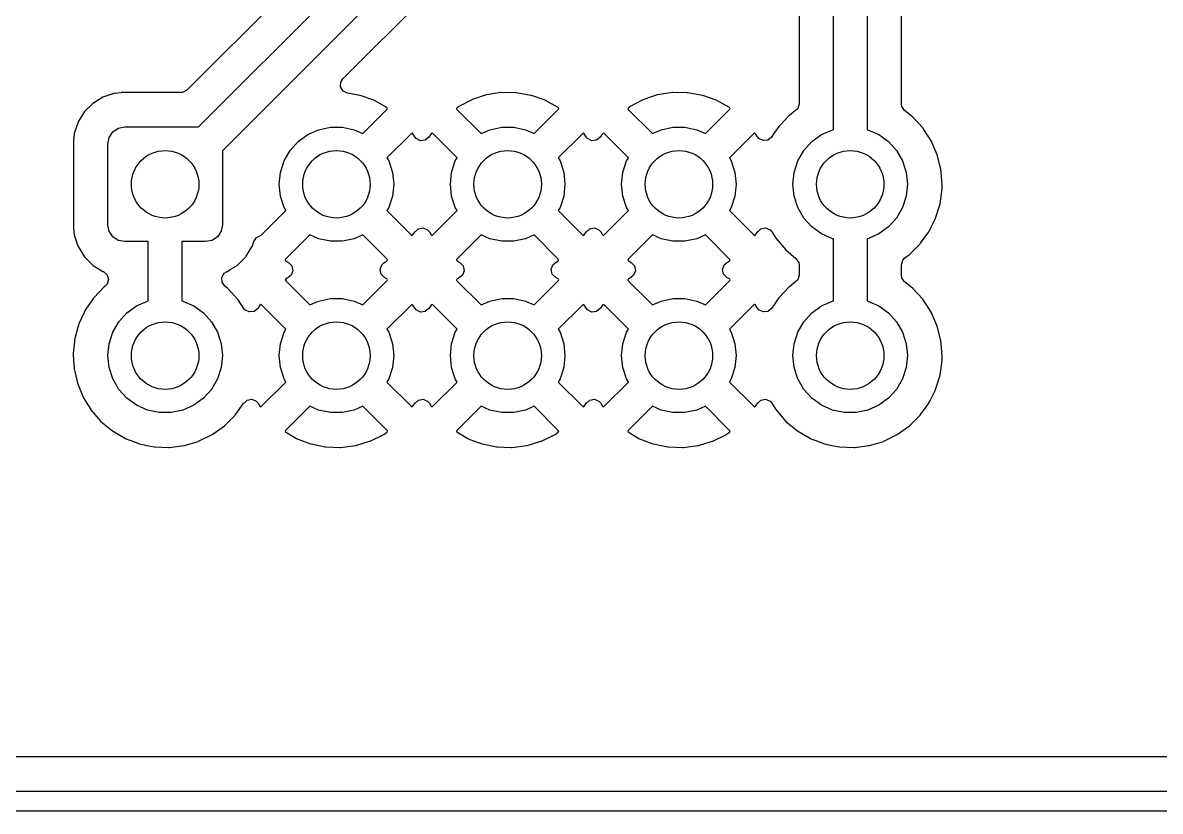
# Model space of a CAD drawing. Extents: x 51 to 243, y -135 to -54.
# Drawn here: x 189.66 to 206.53, y -135.02 to -123.34 of the extents above; entities that cross this region are included whole.
import ezdxf

# ---------------------------------------------------------------- set-up
doc = ezdxf.new("R2010")
doc.units = 0
doc.layers.add('BLACK', color=7, linetype='CONTINUOUS')

msp = doc.modelspace()

# ---------------------------------------------------------------- linework, layer by layer
at = {"layer": 'BLACK', "linetype": 'CONTINUOUS'}
for p, q in [((201.171, -118.289), (201.171, -124.538)), ((201.68, -124.919), (201.68, -118.276)), ((202.18, -118.38), (202.18, -124.919)), ((202.689, -124.537), (202.689, -118.643)), ((194.825, -121.603), (192.093, -124.335)), ((192.266, -124.88), (195.37, -121.776)), ((195.797, -122.057), (192.62, -125.234)), ((194.406, -124.166), (196.109, -122.464)), ((194.373, -124.287), (194.376, -124.216)), ((194.41, -124.348), (194.373, -124.287)), ((194.376, -124.216), (194.406, -124.166)), ((190.846, -124.438), (190.696, -124.532)), ((190.95, -124.404), (190.846, -124.438)), ((191.007, -124.385), (190.95, -124.404)), ((191.014, -124.382), (191.007, -124.385)), ((191.007, -124.385), (191.007, -124.385)), ((191.021, -124.382), (191.014, -124.382)), ((191.116, -124.372), (191.021, -124.382)), ((191.021, -124.382), (191.021, -124.382)), ((191.12, -124.371), (191.116, -124.372)), ((191.116, -124.372), (191.116, -124.372)), ((192.004, -124.371), (191.12, -124.371)), ((192.03, -124.369), (192.004, -124.371)), ((192.093, -124.335), (192.03, -124.369)), ((194.473, -124.38), (194.41, -124.348)), ((194.653, -124.412), (194.473, -124.38)), ((194.663, -124.414), (194.653, -124.412)), ((194.864, -124.485), (194.663, -124.414)), ((194.873, -124.49), (194.864, -124.485)), ((195.06, -124.593), (194.873, -124.49)), ((196.317, -124.476), (196.128, -124.575)), ((196.327, -124.472), (196.317, -124.476)), ((196.529, -124.406), (196.327, -124.472)), ((196.539, -124.404), (196.529, -124.406)), ((196.75, -124.371), (196.539, -124.404)), ((196.76, -124.371), (196.75, -124.371)), ((196.973, -124.373), (196.76, -124.371)), ((196.983, -124.374), (196.973, -124.373)), ((197.193, -124.412), (196.983, -124.374)), ((197.203, -124.414), (197.193, -124.412)), ((197.404, -124.485), (197.203, -124.414)), ((197.413, -124.49), (197.404, -124.485)), ((197.6, -124.593), (197.413, -124.49)), ((198.857, -124.476), (198.668, -124.575)), ((198.867, -124.472), (198.857, -124.476)), ((199.069, -124.406), (198.867, -124.472)), ((199.079, -124.404), (199.069, -124.406)), ((199.29, -124.371), (199.079, -124.404)), ((199.3, -124.371), (199.29, -124.371)), ((199.513, -124.373), (199.3, -124.371)), ((199.523, -124.374), (199.513, -124.373)), ((199.733, -124.412), (199.523, -124.374)), ((199.743, -124.414), (199.733, -124.412)), ((199.944, -124.485), (199.743, -124.414)), ((199.953, -124.49), (199.944, -124.485)), ((200.14, -124.593), (199.953, -124.49)), ((190.567, -124.663), (190.487, -124.793)), ((190.571, -124.657), (190.567, -124.663)), ((190.567, -124.663), (190.567, -124.663)), ((190.696, -124.532), (190.571, -124.657)), ((194.702, -124.979), (195.063, -124.617)), ((195.064, -124.595), (195.06, -124.593)), ((195.063, -124.617), (195.069, -124.606)), ((195.07, -124.605), (195.064, -124.595)), ((195.069, -124.606), (195.07, -124.605)), ((196.1, -124.595), (196.091, -124.606)), ((196.091, -124.606), (196.098, -124.619)), ((196.098, -124.619), (196.458, -124.979)), ((196.12, -124.58), (196.1, -124.595)), ((196.128, -124.575), (196.12, -124.58)), ((197.242, -124.979), (197.603, -124.617)), ((197.604, -124.595), (197.6, -124.593)), ((197.603, -124.617), (197.609, -124.606)), ((197.61, -124.605), (197.604, -124.595)), ((197.609, -124.606), (197.61, -124.605)), ((198.64, -124.595), (198.631, -124.606)), ((198.631, -124.606), (198.638, -124.619)), ((198.638, -124.619), (198.998, -124.979)), ((198.66, -124.58), (198.64, -124.595)), ((198.668, -124.575), (198.66, -124.58)), ((199.782, -124.979), (200.143, -124.617)), ((200.144, -124.595), (200.14, -124.593)), ((200.143, -124.617), (200.15, -124.605)), ((200.15, -124.605), (200.144, -124.595)), ((201.121, -124.638), (201.029, -124.708)), ((201.151, -124.606), (201.121, -124.638)), ((201.171, -124.538), (201.151, -124.606)), ((202.695, -124.578), (202.689, -124.537)), ((202.736, -124.636), (202.695, -124.578)), ((202.824, -124.705), (202.736, -124.636)), ((190.478, -124.807), (190.422, -124.975)), ((190.487, -124.793), (190.478, -124.807)), ((201.021, -124.714), (200.894, -124.847)), ((201.025, -124.711), (201.021, -124.714)), ((201.029, -124.708), (201.025, -124.711)), ((202.86, -124.733), (202.824, -124.705)), ((203.01, -124.898), (202.86, -124.733)), ((190.421, -124.989), (190.411, -125.08)), ((190.422, -124.982), (190.421, -124.989)), ((190.422, -124.975), (190.422, -124.982)), ((190.422, -124.982), (190.422, -124.982)), ((190.939, -125.034), (190.993, -124.953)), ((190.993, -124.953), (191.074, -124.899)), ((191.074, -124.899), (191.17, -124.88)), ((191.17, -124.88), (192.266, -124.88)), ((193.741, -125.098), (193.885, -124.994)), ((193.885, -124.994), (194.047, -124.922)), ((194.047, -124.922), (194.221, -124.885)), ((194.221, -124.885), (194.399, -124.885)), ((194.399, -124.885), (194.573, -124.922)), ((194.573, -124.922), (194.702, -124.979)), ((195.423, -124.976), (195.06, -125.339)), ((195.432, -124.972), (195.423, -124.976)), ((195.443, -124.981), (195.432, -124.972)), ((195.473, -125.028), (195.443, -124.981)), ((195.716, -124.982), (195.683, -125.031)), ((195.728, -124.973), (195.716, -124.982)), ((195.74, -124.979), (195.728, -124.973)), ((196.1, -125.339), (195.74, -124.979)), ((196.458, -124.979), (196.587, -124.922)), ((196.587, -124.922), (196.761, -124.885)), ((196.761, -124.885), (196.939, -124.885)), ((196.939, -124.885), (197.113, -124.922)), ((197.113, -124.922), (197.242, -124.979)), ((197.963, -124.976), (197.6, -125.339)), ((197.972, -124.972), (197.963, -124.976)), ((197.983, -124.981), (197.972, -124.972)), ((198.013, -125.028), (197.983, -124.981)), ((198.256, -124.982), (198.223, -125.031)), ((198.268, -124.973), (198.256, -124.982)), ((198.28, -124.979), (198.268, -124.973)), ((198.64, -125.339), (198.28, -124.979)), ((198.998, -124.979), (199.127, -124.922)), ((199.127, -124.922), (199.301, -124.885)), ((199.301, -124.885), (199.479, -124.885)), ((199.479, -124.885), (199.653, -124.922)), ((199.653, -124.922), (199.782, -124.979)), ((200.503, -124.976), (200.14, -125.339)), ((200.512, -124.972), (200.503, -124.976)), ((200.523, -124.981), (200.512, -124.972)), ((200.553, -125.028), (200.523, -124.981)), ((200.798, -124.979), (200.763, -125.03)), ((200.871, -124.872), (200.798, -124.979)), ((200.894, -124.847), (200.871, -124.872)), ((201.361, -125.098), (201.505, -124.994)), ((201.505, -124.994), (201.667, -124.922)), ((201.667, -124.922), (201.68, -124.919)), ((202.18, -124.919), (202.193, -124.922)), ((202.193, -124.922), (202.355, -124.994)), ((202.355, -124.994), (202.499, -125.098)), ((203.013, -124.903), (203.01, -124.898)), ((203.088, -125.018), (203.013, -124.903)), ((203.013, -124.903), (203.013, -124.903)), ((190.411, -125.08), (190.411, -126.38)), ((190.92, -125.13), (190.939, -125.034)), ((190.92, -126.33), (190.92, -125.13)), ((193.622, -125.23), (193.741, -125.098)), ((195.494, -125.052), (195.473, -125.028)), ((195.558, -125.084), (195.494, -125.052)), ((195.628, -125.076), (195.558, -125.084)), ((195.683, -125.031), (195.628, -125.076)), ((198.034, -125.052), (198.013, -125.028)), ((198.098, -125.084), (198.034, -125.052)), ((198.168, -125.076), (198.098, -125.084)), ((198.223, -125.031), (198.168, -125.076)), ((200.574, -125.052), (200.553, -125.028)), ((200.637, -125.083), (200.574, -125.052)), ((200.708, -125.075), (200.637, -125.083)), ((200.763, -125.03), (200.708, -125.075)), ((201.242, -125.23), (201.361, -125.098)), ((202.499, -125.098), (202.618, -125.23)), ((203.131, -125.086), (203.088, -125.018)), ((203.22, -125.291), (203.131, -125.086)), ((192.62, -125.234), (192.62, -126.33)), ((193.533, -125.384), (193.622, -125.23)), ((195.06, -125.339), (195.087, -125.384)), ((196.073, -125.384), (196.1, -125.339)), ((197.6, -125.339), (197.627, -125.384)), ((198.613, -125.384), (198.64, -125.339)), ((200.14, -125.339), (200.167, -125.384)), ((201.153, -125.384), (201.242, -125.23)), ((202.618, -125.23), (202.707, -125.384)), ((203.275, -125.507), (203.22, -125.291)), ((193.479, -125.553), (193.533, -125.384)), ((195.087, -125.384), (195.141, -125.553)), ((196.019, -125.553), (196.073, -125.384)), ((197.627, -125.384), (197.681, -125.553)), ((198.559, -125.553), (198.613, -125.384)), ((200.167, -125.384), (200.221, -125.553)), ((201.099, -125.553), (201.153, -125.384)), ((202.707, -125.384), (202.761, -125.553)), ((203.293, -125.73), (203.275, -125.507)), ((193.46, -125.73), (193.479, -125.553)), ((195.141, -125.553), (195.16, -125.73)), ((196, -125.73), (196.019, -125.553)), ((197.681, -125.553), (197.7, -125.73)), ((198.54, -125.73), (198.559, -125.553)), ((200.221, -125.553), (200.24, -125.73)), ((201.08, -125.73), (201.099, -125.553)), ((202.761, -125.553), (202.78, -125.73)), ((193.479, -125.907), (193.46, -125.73)), ((195.16, -125.73), (195.141, -125.907)), ((196.019, -125.907), (196, -125.73)), ((197.7, -125.73), (197.681, -125.907)), ((198.559, -125.907), (198.54, -125.73)), ((200.24, -125.73), (200.221, -125.907)), ((201.099, -125.907), (201.08, -125.73)), ((202.78, -125.73), (202.761, -125.907)), ((203.262, -126.018), (203.292, -125.797)), ((203.292, -125.797), (203.293, -125.748)), ((203.293, -125.733), (203.293, -125.73)), ((203.293, -125.748), (203.293, -125.733)), ((203.293, -125.733), (203.293, -125.733)), ((193.533, -126.076), (193.479, -125.907)), ((195.141, -125.907), (195.087, -126.076)), ((196.073, -126.076), (196.019, -125.907)), ((197.681, -125.907), (197.627, -126.076)), ((198.613, -126.076), (198.559, -125.907)), ((200.221, -125.907), (200.167, -126.076)), ((201.153, -126.076), (201.099, -125.907)), ((202.761, -125.907), (202.707, -126.076)), ((193.196, -126.485), (193.56, -126.121)), ((193.56, -126.121), (193.533, -126.076)), ((195.087, -126.076), (195.06, -126.121)), ((195.06, -126.121), (195.42, -126.481)), ((195.736, -126.485), (196.1, -126.121)), ((196.1, -126.121), (196.073, -126.076)), ((197.627, -126.076), (197.6, -126.121)), ((197.6, -126.121), (197.96, -126.481)), ((198.276, -126.485), (198.64, -126.121)), ((198.64, -126.121), (198.613, -126.076)), ((200.167, -126.076), (200.14, -126.121)), ((200.14, -126.121), (200.5, -126.481)), ((201.242, -126.23), (201.153, -126.076)), ((202.707, -126.076), (202.618, -126.23)), ((203.197, -126.232), (203.262, -126.018)), ((190.939, -126.426), (190.92, -126.33)), ((192.62, -126.33), (192.601, -126.426)), ((201.361, -126.362), (201.242, -126.23)), ((202.618, -126.23), (202.499, -126.362)), ((203.105, -126.418), (203.141, -126.347)), ((203.141, -126.347), (203.195, -126.236)), ((203.195, -126.236), (203.197, -126.232)), ((203.195, -126.236), (203.195, -126.236)), ((190.411, -126.38), (190.412, -126.384)), ((190.412, -126.384), (190.412, -126.384)), ((190.412, -126.384), (190.422, -126.477)), ((190.422, -126.477), (190.422, -126.486)), ((190.422, -126.486), (190.425, -126.493)), ((190.425, -126.493), (190.425, -126.493)), ((190.425, -126.493), (190.467, -126.618)), ((190.993, -126.507), (190.939, -126.426)), ((191.074, -126.561), (190.993, -126.507)), ((192.547, -126.507), (192.466, -126.561)), ((192.601, -126.426), (192.547, -126.507)), ((193.087, -126.578), (193.127, -126.52)), ((193.127, -126.52), (193.157, -126.502)), ((193.157, -126.502), (193.196, -126.485)), ((193.918, -126.481), (193.557, -126.842)), ((194.047, -126.538), (193.918, -126.481)), ((194.702, -126.481), (194.573, -126.538)), ((195.061, -126.84), (194.702, -126.481)), ((195.42, -126.481), (195.432, -126.488)), ((195.432, -126.488), (195.444, -126.479)), ((195.444, -126.479), (195.478, -126.432)), ((195.478, -126.432), (195.479, -126.433)), ((195.479, -126.433), (195.527, -126.389)), ((195.527, -126.389), (195.597, -126.377)), ((195.597, -126.377), (195.662, -126.404)), ((195.662, -126.404), (195.69, -126.436)), ((195.69, -126.436), (195.716, -126.479)), ((195.716, -126.479), (195.727, -126.489)), ((195.727, -126.489), (195.736, -126.485)), ((196.458, -126.481), (196.097, -126.842)), ((196.587, -126.538), (196.458, -126.481)), ((197.242, -126.481), (197.113, -126.538)), ((197.601, -126.84), (197.242, -126.481)), ((197.96, -126.481), (197.972, -126.488)), ((197.972, -126.488), (197.984, -126.479)), ((197.984, -126.479), (198.018, -126.432)), ((198.018, -126.432), (198.019, -126.433)), ((198.019, -126.433), (198.067, -126.389)), ((198.067, -126.389), (198.137, -126.377)), ((198.137, -126.377), (198.202, -126.404)), ((198.202, -126.404), (198.23, -126.436)), ((198.23, -126.436), (198.256, -126.479)), ((198.256, -126.479), (198.267, -126.489)), ((198.267, -126.489), (198.276, -126.485)), ((198.998, -126.481), (198.637, -126.842)), ((199.127, -126.538), (198.998, -126.481)), ((199.782, -126.481), (199.653, -126.538)), ((200.141, -126.84), (199.782, -126.481)), ((200.5, -126.481), (200.512, -126.488)), ((200.512, -126.488), (200.524, -126.479)), ((200.524, -126.479), (200.558, -126.432)), ((200.558, -126.432), (200.559, -126.433)), ((200.559, -126.433), (200.606, -126.389)), ((200.606, -126.389), (200.676, -126.377)), ((200.676, -126.377), (200.742, -126.405)), ((200.742, -126.405), (200.77, -126.437)), ((200.77, -126.437), (200.827, -126.531)), ((201.505, -126.466), (201.361, -126.362)), ((201.667, -126.538), (201.505, -126.466)), ((202.355, -126.466), (202.193, -126.538)), ((202.499, -126.362), (202.355, -126.466)), ((202.974, -126.605), (203.095, -126.436)), ((203.095, -126.436), (203.098, -126.432)), ((203.098, -126.432), (203.105, -126.418)), ((190.467, -126.618), (190.478, -126.654)), ((190.478, -126.654), (190.572, -126.804)), ((191.17, -126.58), (191.074, -126.561)), ((191.52, -126.58), (191.17, -126.58)), ((191.52, -127.459), (191.52, -126.58)), ((192.37, -126.58), (192.02, -126.58)), ((192.02, -126.58), (192.02, -127.459)), ((192.466, -126.561), (192.37, -126.58)), ((192.974, -126.796), (193.058, -126.659)), ((193.058, -126.659), (193.062, -126.653)), ((193.058, -126.659), (193.058, -126.659)), ((193.062, -126.653), (193.087, -126.578)), ((194.221, -126.575), (194.047, -126.538)), ((194.399, -126.575), (194.221, -126.575)), ((194.573, -126.538), (194.399, -126.575)), ((196.761, -126.575), (196.587, -126.538)), ((196.939, -126.575), (196.761, -126.575)), ((197.113, -126.538), (196.939, -126.575)), ((199.301, -126.575), (199.127, -126.538)), ((199.479, -126.575), (199.301, -126.575)), ((199.653, -126.538), (199.479, -126.575)), ((200.827, -126.531), (200.827, -126.531)), ((200.827, -126.531), (200.83, -126.535)), ((200.83, -126.535), (200.976, -126.704)), ((201.68, -126.541), (201.667, -126.538)), ((201.68, -127.459), (201.68, -126.541)), ((202.193, -126.538), (202.18, -126.541)), ((202.18, -126.541), (202.18, -127.459)), ((202.829, -126.752), (202.914, -126.668)), ((202.914, -126.668), (202.968, -126.613)), ((202.968, -126.613), (202.974, -126.605)), ((190.572, -126.804), (190.577, -126.81)), ((190.577, -126.81), (190.594, -126.826)), ((190.594, -126.826), (190.697, -126.929)), ((192.887, -126.886), (192.918, -126.855)), ((192.918, -126.855), (192.937, -126.835)), ((192.937, -126.835), (192.969, -126.803)), ((192.969, -126.803), (192.974, -126.796)), ((193.557, -126.842), (193.55, -126.855)), ((193.55, -126.855), (193.555, -126.862)), ((195.059, -126.864), (195.066, -126.855)), ((195.068, -126.853), (195.061, -126.84)), ((195.066, -126.855), (195.068, -126.853)), ((196.097, -126.842), (196.09, -126.855)), ((196.09, -126.855), (196.095, -126.862)), ((197.599, -126.864), (197.606, -126.855)), ((197.608, -126.853), (197.601, -126.84)), ((197.606, -126.855), (197.608, -126.853)), ((198.637, -126.842), (198.63, -126.855)), ((198.63, -126.855), (198.635, -126.862)), ((200.139, -126.864), (200.148, -126.853)), ((200.148, -126.853), (200.141, -126.84)), ((200.976, -126.704), (201.126, -126.828)), ((201.126, -126.828), (201.166, -126.887)), ((202.689, -126.923), (202.709, -126.855)), ((202.709, -126.855), (202.741, -126.82)), ((202.741, -126.82), (202.81, -126.771)), ((202.81, -126.771), (202.829, -126.752)), ((190.697, -126.929), (190.703, -126.933)), ((190.703, -126.933), (190.703, -126.933)), ((190.703, -126.933), (190.831, -127.012)), ((190.831, -127.012), (190.847, -127.022)), ((190.847, -127.022), (190.854, -127.024)), ((190.854, -127.024), (190.856, -127.025)), ((190.856, -127.025), (190.91, -127.072)), ((192.648, -127.049), (192.682, -127.026)), ((192.682, -127.026), (192.687, -127.024)), ((192.687, -127.024), (192.694, -127.022)), ((192.694, -127.022), (192.737, -126.995)), ((192.737, -126.995), (192.838, -126.932)), ((192.838, -126.932), (192.844, -126.928)), ((192.844, -126.928), (192.887, -126.886)), ((193.555, -126.862), (193.602, -126.89)), ((193.602, -126.89), (193.651, -126.941)), ((193.664, -127.011), (193.638, -127.077)), ((193.651, -126.941), (193.664, -127.011)), ((194.957, -126.992), (194.982, -126.926)), ((194.972, -127.061), (194.957, -126.992)), ((194.982, -126.926), (195.01, -126.899)), ((195.01, -126.899), (195.059, -126.864)), ((196.095, -126.862), (196.142, -126.89)), ((196.142, -126.89), (196.191, -126.941)), ((196.204, -127.011), (196.178, -127.077)), ((196.191, -126.941), (196.204, -127.011)), ((197.497, -126.992), (197.522, -126.926)), ((197.512, -127.061), (197.497, -126.992)), ((197.522, -126.926), (197.55, -126.899)), ((197.55, -126.899), (197.599, -126.864)), ((198.635, -126.862), (198.682, -126.89)), ((198.682, -126.89), (198.731, -126.941)), ((198.744, -127.011), (198.718, -127.077)), ((198.731, -126.941), (198.744, -127.011)), ((200.037, -126.992), (200.062, -126.926)), ((200.052, -127.061), (200.037, -126.992)), ((200.062, -126.926), (200.09, -126.899)), ((200.09, -126.899), (200.139, -126.864)), ((201.166, -126.887), (201.171, -126.925)), ((201.171, -126.925), (201.171, -127.078)), ((202.689, -127.077), (202.689, -126.923)), ((190.929, -127.141), (190.908, -127.209)), ((190.91, -127.072), (190.929, -127.141)), ((192.613, -127.111), (192.648, -127.049)), ((192.616, -127.181), (192.613, -127.111)), ((192.657, -127.239), (192.616, -127.181)), ((193.56, -127.135), (193.551, -127.146)), ((193.551, -127.146), (193.558, -127.159)), ((193.558, -127.159), (193.918, -127.519)), ((193.58, -127.12), (193.56, -127.135)), ((193.588, -127.115), (193.58, -127.12)), ((193.597, -127.11), (193.588, -127.115)), ((193.638, -127.077), (193.597, -127.11)), ((194.702, -127.519), (195.063, -127.157)), ((195.022, -127.112), (194.972, -127.061)), ((195.06, -127.133), (195.022, -127.112)), ((195.064, -127.135), (195.06, -127.133)), ((195.063, -127.157), (195.07, -127.145)), ((195.07, -127.145), (195.064, -127.135)), ((196.1, -127.135), (196.091, -127.146)), ((196.091, -127.146), (196.098, -127.159)), ((196.098, -127.159), (196.458, -127.519)), ((196.12, -127.12), (196.1, -127.135)), ((196.128, -127.115), (196.12, -127.12)), ((196.137, -127.11), (196.128, -127.115)), ((196.178, -127.077), (196.137, -127.11)), ((197.242, -127.519), (197.603, -127.157)), ((197.562, -127.112), (197.512, -127.061)), ((197.6, -127.133), (197.562, -127.112)), ((197.604, -127.135), (197.6, -127.133)), ((197.603, -127.157), (197.61, -127.145)), ((197.61, -127.145), (197.604, -127.135)), ((198.64, -127.135), (198.631, -127.146)), ((198.631, -127.146), (198.638, -127.159)), ((198.638, -127.159), (198.998, -127.519)), ((198.66, -127.12), (198.64, -127.135)), ((198.668, -127.115), (198.66, -127.12)), ((198.677, -127.11), (198.668, -127.115)), ((198.718, -127.077), (198.677, -127.11)), ((199.782, -127.519), (200.143, -127.157)), ((200.102, -127.112), (200.052, -127.061)), ((200.14, -127.133), (200.102, -127.112)), ((200.144, -127.135), (200.14, -127.133)), ((200.143, -127.157), (200.15, -127.145)), ((200.15, -127.145), (200.144, -127.135)), ((201.121, -127.178), (201.029, -127.248)), ((201.151, -127.146), (201.121, -127.178)), ((201.171, -127.078), (201.151, -127.146)), ((202.695, -127.118), (202.689, -127.077)), ((202.712, -127.141), (202.695, -127.118)), ((202.736, -127.176), (202.712, -127.141)), ((202.829, -127.249), (202.736, -127.176)), ((190.865, -127.251), (190.711, -127.412)), ((190.879, -127.24), (190.865, -127.251)), ((190.908, -127.209), (190.879, -127.24)), ((192.696, -127.27), (192.657, -127.239)), ((192.7, -127.273), (192.696, -127.27)), ((192.696, -127.27), (192.696, -127.27)), ((192.85, -127.438), (192.7, -127.273)), ((201.025, -127.251), (200.871, -127.412)), ((201.029, -127.248), (201.025, -127.251)), ((202.86, -127.273), (202.829, -127.249)), ((203.01, -127.438), (202.86, -127.273)), ((190.638, -127.519), (190.585, -127.597)), ((190.708, -127.416), (190.638, -127.519)), ((190.711, -127.412), (190.708, -127.416)), ((190.708, -127.416), (190.708, -127.416)), ((191.345, -127.534), (191.507, -127.462)), ((191.507, -127.462), (191.52, -127.459)), ((192.02, -127.459), (192.033, -127.462)), ((192.033, -127.462), (192.195, -127.534)), ((192.853, -127.443), (192.85, -127.438)), ((192.934, -127.568), (192.853, -127.443)), ((192.853, -127.443), (192.853, -127.443)), ((193.176, -127.522), (193.143, -127.57)), ((193.188, -127.513), (193.176, -127.522)), ((193.2, -127.519), (193.188, -127.513)), ((193.56, -127.879), (193.2, -127.519)), ((193.918, -127.519), (194.047, -127.462)), ((194.047, -127.462), (194.221, -127.425)), ((194.221, -127.425), (194.399, -127.425)), ((194.399, -127.425), (194.573, -127.462)), ((194.573, -127.462), (194.702, -127.519)), ((195.423, -127.516), (195.06, -127.879)), ((195.432, -127.512), (195.423, -127.516)), ((195.443, -127.521), (195.432, -127.512)), ((195.473, -127.568), (195.443, -127.521)), ((195.716, -127.522), (195.683, -127.571)), ((195.728, -127.513), (195.716, -127.522)), ((195.74, -127.519), (195.728, -127.513)), ((196.1, -127.879), (195.74, -127.519)), ((196.458, -127.519), (196.587, -127.462)), ((196.587, -127.462), (196.761, -127.425)), ((196.761, -127.425), (196.939, -127.425)), ((196.939, -127.425), (197.113, -127.462)), ((197.113, -127.462), (197.242, -127.519)), ((197.963, -127.516), (197.6, -127.879)), ((197.972, -127.512), (197.963, -127.516)), ((197.983, -127.521), (197.972, -127.512)), ((198.013, -127.568), (197.983, -127.521)), ((198.256, -127.522), (198.223, -127.571)), ((198.268, -127.513), (198.256, -127.522)), ((198.28, -127.519), (198.268, -127.513)), ((198.64, -127.879), (198.28, -127.519)), ((198.998, -127.519), (199.127, -127.462)), ((199.127, -127.462), (199.301, -127.425)), ((199.301, -127.425), (199.479, -127.425)), ((199.479, -127.425), (199.653, -127.462)), ((199.653, -127.462), (199.782, -127.519)), ((200.503, -127.516), (200.14, -127.879)), ((200.512, -127.512), (200.503, -127.516)), ((200.523, -127.521), (200.512, -127.512)), ((200.553, -127.568), (200.523, -127.521)), ((200.871, -127.412), (200.771, -127.558)), ((201.505, -127.534), (201.667, -127.462)), ((201.667, -127.462), (201.68, -127.459)), ((202.18, -127.459), (202.193, -127.462)), ((202.193, -127.462), (202.355, -127.534)), ((203.013, -127.443), (203.01, -127.438)), ((203.061, -127.516), (203.013, -127.443)), ((203.013, -127.443), (203.013, -127.443)), ((203.131, -127.626), (203.061, -127.516)), ((190.569, -127.631), (190.496, -127.788)), ((190.585, -127.597), (190.569, -127.631)), ((191.082, -127.77), (191.201, -127.638)), ((191.201, -127.638), (191.345, -127.534)), ((192.195, -127.534), (192.339, -127.638)), ((192.339, -127.638), (192.458, -127.77)), ((192.954, -127.592), (192.934, -127.568)), ((193.018, -127.623), (192.954, -127.592)), ((193.089, -127.615), (193.018, -127.623)), ((193.143, -127.57), (193.089, -127.615)), ((195.494, -127.592), (195.473, -127.568)), ((195.558, -127.624), (195.494, -127.592)), ((195.628, -127.616), (195.558, -127.624)), ((195.683, -127.571), (195.628, -127.616)), ((198.034, -127.592), (198.013, -127.568)), ((198.098, -127.624), (198.034, -127.592)), ((198.168, -127.616), (198.098, -127.624)), ((198.223, -127.571), (198.168, -127.616)), ((200.574, -127.592), (200.553, -127.568)), ((200.637, -127.623), (200.574, -127.592)), ((200.708, -127.615), (200.637, -127.623)), ((200.763, -127.57), (200.708, -127.615)), ((200.771, -127.558), (200.763, -127.57)), ((201.242, -127.77), (201.361, -127.638)), ((201.361, -127.638), (201.505, -127.534)), ((202.355, -127.534), (202.499, -127.638)), ((202.499, -127.638), (202.618, -127.77)), ((203.22, -127.831), (203.131, -127.626)), ((190.491, -127.799), (190.431, -128.015)), ((190.496, -127.788), (190.491, -127.799)), ((190.993, -127.924), (191.082, -127.77)), ((192.458, -127.77), (192.547, -127.924)), ((201.153, -127.924), (201.242, -127.77)), ((202.618, -127.77), (202.707, -127.924)), ((203.275, -128.047), (203.22, -127.831)), ((190.431, -128.015), (190.407, -128.237)), ((190.939, -128.093), (190.993, -127.924)), ((192.547, -127.924), (192.601, -128.093)), ((193.479, -128.093), (193.533, -127.924)), ((193.533, -127.924), (193.56, -127.879)), ((195.06, -127.879), (195.087, -127.924)), ((195.087, -127.924), (195.141, -128.093)), ((196.019, -128.093), (196.073, -127.924)), ((196.073, -127.924), (196.1, -127.879)), ((197.6, -127.879), (197.627, -127.924)), ((197.627, -127.924), (197.681, -128.093)), ((198.559, -128.093), (198.613, -127.924)), ((198.613, -127.924), (198.64, -127.879)), ((200.14, -127.879), (200.167, -127.924)), ((200.167, -127.924), (200.221, -128.093)), ((201.099, -128.093), (201.153, -127.924)), ((202.707, -127.924), (202.761, -128.093)), ((190.92, -128.27), (190.939, -128.093)), ((192.601, -128.093), (192.62, -128.27)), ((193.46, -128.27), (193.479, -128.093)), ((195.141, -128.093), (195.16, -128.27)), ((196, -128.27), (196.019, -128.093)), ((197.681, -128.093), (197.7, -128.27)), ((198.54, -128.27), (198.559, -128.093)), ((200.221, -128.093), (200.24, -128.27)), ((201.08, -128.27), (201.099, -128.093)), ((202.761, -128.093), (202.78, -128.27)), ((203.293, -128.27), (203.275, -128.047)), ((190.407, -128.237), (190.408, -128.242)), ((190.408, -128.242), (190.408, -128.242)), ((190.408, -128.242), (190.413, -128.337)), ((190.413, -128.337), (190.42, -128.46)), ((190.939, -128.447), (190.92, -128.27)), ((192.62, -128.27), (192.601, -128.447)), ((193.479, -128.447), (193.46, -128.27)), ((195.16, -128.27), (195.141, -128.447)), ((196.019, -128.447), (196, -128.27)), ((197.7, -128.27), (197.681, -128.447)), ((198.559, -128.447), (198.54, -128.27)), ((200.24, -128.27), (200.221, -128.447)), ((201.099, -128.447), (201.08, -128.27)), ((202.78, -128.27), (202.761, -128.447)), ((203.262, -128.558), (203.292, -128.337)), ((203.292, -128.333), (203.293, -128.273)), ((203.292, -128.337), (203.292, -128.333)), ((203.293, -128.273), (203.293, -128.27)), ((203.293, -128.273), (203.293, -128.273)), ((190.42, -128.46), (190.421, -128.465)), ((190.421, -128.465), (190.421, -128.465)), ((190.421, -128.465), (190.435, -128.525)), ((190.435, -128.525), (190.469, -128.678)), ((190.993, -128.616), (190.939, -128.447)), ((192.601, -128.447), (192.547, -128.616)), ((193.533, -128.616), (193.479, -128.447)), ((195.141, -128.447), (195.087, -128.616)), ((196.073, -128.616), (196.019, -128.447)), ((197.681, -128.447), (197.627, -128.616)), ((198.613, -128.616), (198.559, -128.447)), ((200.221, -128.447), (200.167, -128.616)), ((201.153, -128.616), (201.099, -128.447)), ((202.761, -128.447), (202.707, -128.616)), ((190.469, -128.678), (190.553, -128.885)), ((191.082, -128.77), (190.993, -128.616)), ((192.547, -128.616), (192.458, -128.77)), ((193.196, -129.025), (193.56, -128.661)), ((193.56, -128.661), (193.533, -128.616)), ((195.087, -128.616), (195.06, -128.661)), ((195.06, -128.661), (195.42, -129.021)), ((195.736, -129.025), (196.1, -128.661)), ((196.1, -128.661), (196.073, -128.616)), ((197.627, -128.616), (197.6, -128.661)), ((197.6, -128.661), (197.96, -129.021)), ((198.276, -129.025), (198.64, -128.661)), ((198.64, -128.661), (198.613, -128.616)), ((200.167, -128.616), (200.14, -128.661)), ((200.14, -128.661), (200.5, -129.021)), ((201.242, -128.77), (201.153, -128.616)), ((202.707, -128.616), (202.618, -128.77)), ((203.197, -128.772), (203.262, -128.558)), ((191.201, -128.902), (191.082, -128.77)), ((192.458, -128.77), (192.339, -128.902)), ((201.361, -128.902), (201.242, -128.77)), ((202.618, -128.77), (202.499, -128.902)), ((203.112, -128.945), (203.195, -128.776)), ((203.195, -128.776), (203.197, -128.772)), ((203.195, -128.776), (203.195, -128.776)), ((190.553, -128.885), (190.59, -128.945)), ((190.59, -128.945), (190.667, -129.071)), ((191.345, -129.006), (191.201, -128.902)), ((191.507, -129.078), (191.345, -129.006)), ((192.195, -129.006), (192.033, -129.078)), ((192.339, -128.902), (192.195, -129.006)), ((192.818, -129.14), (192.938, -128.972)), ((192.938, -128.972), (192.94, -128.973)), ((192.94, -128.973), (192.987, -128.929)), ((192.987, -128.929), (193.057, -128.917)), ((193.057, -128.917), (193.122, -128.945)), ((193.122, -128.945), (193.15, -128.977)), ((193.15, -128.977), (193.176, -129.019)), ((193.176, -129.019), (193.187, -129.029)), ((193.187, -129.029), (193.196, -129.025)), ((193.918, -129.021), (193.557, -129.382)), ((194.047, -129.078), (193.918, -129.021)), ((194.702, -129.021), (194.573, -129.078)), ((195.061, -129.38), (194.702, -129.021)), ((195.42, -129.021), (195.432, -129.028)), ((195.432, -129.028), (195.444, -129.019)), ((195.444, -129.019), (195.478, -128.972)), ((195.478, -128.972), (195.479, -128.973)), ((195.479, -128.973), (195.527, -128.929)), ((195.527, -128.929), (195.597, -128.917)), ((195.597, -128.917), (195.662, -128.944)), ((195.662, -128.944), (195.69, -128.976)), ((195.69, -128.976), (195.716, -129.019)), ((195.716, -129.019), (195.727, -129.029)), ((195.727, -129.029), (195.736, -129.025)), ((196.458, -129.021), (196.097, -129.382)), ((196.587, -129.078), (196.458, -129.021)), ((197.242, -129.021), (197.113, -129.078)), ((197.601, -129.38), (197.242, -129.021)), ((197.96, -129.021), (197.972, -129.028)), ((197.972, -129.028), (197.984, -129.019)), ((197.984, -129.019), (198.018, -128.972)), ((198.018, -128.972), (198.019, -128.973)), ((198.019, -128.973), (198.067, -128.929)), ((198.067, -128.929), (198.137, -128.917)), ((198.137, -128.917), (198.202, -128.944)), ((198.202, -128.944), (198.23, -128.976)), ((198.23, -128.976), (198.256, -129.019)), ((198.256, -129.019), (198.267, -129.029)), ((198.267, -129.029), (198.276, -129.025)), ((198.998, -129.021), (198.637, -129.382)), ((199.127, -129.078), (198.998, -129.021)), ((199.782, -129.021), (199.653, -129.078)), ((200.141, -129.38), (199.782, -129.021)), ((200.5, -129.021), (200.512, -129.028)), ((200.512, -129.028), (200.524, -129.019)), ((200.524, -129.019), (200.558, -128.972)), ((200.558, -128.972), (200.559, -128.973)), ((200.559, -128.973), (200.606, -128.929)), ((200.606, -128.929), (200.676, -128.917)), ((200.676, -128.917), (200.742, -128.945)), ((200.742, -128.945), (200.77, -128.977)), ((200.77, -128.977), (200.827, -129.071)), ((201.505, -129.006), (201.361, -128.902)), ((201.667, -129.078), (201.505, -129.006)), ((202.355, -129.006), (202.193, -129.078)), ((202.499, -128.902), (202.355, -129.006)), ((202.978, -129.14), (203.095, -128.976)), ((203.095, -128.976), (203.098, -128.972)), ((203.098, -128.972), (203.112, -128.945)), ((190.667, -129.071), (190.67, -129.075)), ((190.67, -129.075), (190.816, -129.244)), ((191.681, -129.115), (191.507, -129.078)), ((191.859, -129.115), (191.681, -129.115)), ((192.033, -129.078), (191.859, -129.115)), ((192.65, -129.311), (192.808, -129.153)), ((192.808, -129.153), (192.818, -129.14)), ((194.221, -129.115), (194.047, -129.078)), ((194.399, -129.115), (194.221, -129.115)), ((194.573, -129.078), (194.399, -129.115)), ((196.761, -129.115), (196.587, -129.078)), ((196.939, -129.115), (196.761, -129.115)), ((197.113, -129.078), (196.939, -129.115)), ((199.301, -129.115), (199.127, -129.078)), ((199.479, -129.115), (199.301, -129.115)), ((199.653, -129.078), (199.479, -129.115)), ((200.827, -129.071), (200.827, -129.071)), ((200.827, -129.071), (200.83, -129.075)), ((200.83, -129.075), (200.976, -129.244)), ((201.841, -129.115), (201.667, -129.078)), ((202.019, -129.115), (201.841, -129.115)), ((202.193, -129.078), (202.019, -129.115)), ((202.81, -129.311), (202.968, -129.153)), ((202.968, -129.153), (202.978, -129.14)), ((190.816, -129.244), (190.988, -129.387)), ((190.988, -129.387), (191.181, -129.499)), ((192.533, -129.395), (192.65, -129.311)), ((193.557, -129.382), (193.55, -129.395)), ((195.068, -129.393), (195.061, -129.38)), ((196.097, -129.382), (196.09, -129.395)), ((197.608, -129.393), (197.601, -129.38)), ((198.637, -129.382), (198.63, -129.395)), ((200.148, -129.393), (200.141, -129.38)), ((200.976, -129.244), (201.148, -129.387)), ((201.148, -129.387), (201.341, -129.499)), ((202.628, -129.441), (202.81, -129.311)), ((191.181, -129.499), (191.186, -129.501)), ((191.186, -129.501), (191.186, -129.501)), ((191.186, -129.501), (191.259, -129.529)), ((191.259, -129.529), (191.39, -129.579)), ((192.058, -129.602), (192.262, -129.541)), ((192.262, -129.541), (192.267, -129.539)), ((192.262, -129.541), (192.262, -129.541)), ((192.267, -129.539), (192.468, -129.441)), ((192.468, -129.441), (192.533, -129.395)), ((193.55, -129.395), (193.555, -129.402)), ((193.555, -129.402), (193.717, -129.496)), ((193.717, -129.496), (193.726, -129.501)), ((193.726, -129.501), (193.925, -129.577)), ((194.598, -129.601), (194.802, -129.54)), ((194.802, -129.54), (194.812, -129.536)), ((194.812, -129.536), (195.003, -129.443)), ((195.003, -129.443), (195.012, -129.437)), ((195.012, -129.437), (195.059, -129.404)), ((195.059, -129.404), (195.066, -129.395)), ((195.066, -129.395), (195.068, -129.393)), ((196.09, -129.395), (196.095, -129.402)), ((196.095, -129.402), (196.257, -129.496)), ((196.257, -129.496), (196.266, -129.501)), ((196.266, -129.501), (196.465, -129.577)), ((197.138, -129.601), (197.342, -129.54)), ((197.342, -129.54), (197.352, -129.536)), ((197.352, -129.536), (197.543, -129.443)), ((197.543, -129.443), (197.552, -129.437)), ((197.552, -129.437), (197.599, -129.404)), ((197.599, -129.404), (197.606, -129.395)), ((197.606, -129.395), (197.608, -129.393)), ((198.63, -129.395), (198.635, -129.402)), ((198.635, -129.402), (198.797, -129.496)), ((198.797, -129.496), (198.806, -129.501)), ((198.806, -129.501), (199.005, -129.577)), ((199.678, -129.601), (199.882, -129.54)), ((199.882, -129.54), (199.892, -129.536)), ((199.892, -129.536), (200.083, -129.443)), ((200.083, -129.443), (200.092, -129.437)), ((200.092, -129.437), (200.139, -129.404)), ((200.139, -129.404), (200.148, -129.393)), ((201.341, -129.499), (201.346, -129.501)), ((201.346, -129.501), (201.346, -129.501)), ((201.346, -129.501), (201.419, -129.529)), ((201.419, -129.529), (201.55, -129.579)), ((202.218, -129.602), (202.422, -129.541)), ((202.422, -129.541), (202.427, -129.539)), ((202.422, -129.541), (202.422, -129.541)), ((202.427, -129.539), (202.628, -129.441)), ((191.39, -129.579), (191.395, -129.58)), ((191.395, -129.58), (191.395, -129.58)), ((191.395, -129.58), (191.497, -129.601)), ((191.497, -129.601), (191.609, -129.624)), ((191.609, -129.624), (191.614, -129.624)), ((191.614, -129.624), (191.614, -129.624)), ((191.614, -129.624), (191.827, -129.632)), ((191.827, -129.632), (191.827, -129.632)), ((191.827, -129.632), (191.832, -129.632)), ((191.832, -129.632), (191.837, -129.631)), ((191.837, -129.631), (192.048, -129.604)), ((191.837, -129.631), (191.837, -129.631)), ((192.048, -129.604), (192.053, -129.603)), ((192.048, -129.604), (192.048, -129.604)), ((192.053, -129.603), (192.058, -129.602)), ((193.925, -129.577), (193.935, -129.58)), ((193.935, -129.58), (194.144, -129.622)), ((194.144, -129.622), (194.154, -129.623)), ((194.154, -129.623), (194.367, -129.631)), ((194.367, -129.631), (194.377, -129.631)), ((194.377, -129.631), (194.588, -129.604)), ((194.588, -129.604), (194.598, -129.601)), ((196.465, -129.577), (196.475, -129.58)), ((196.475, -129.58), (196.684, -129.622)), ((196.684, -129.622), (196.694, -129.623)), ((196.694, -129.623), (196.907, -129.631)), ((196.907, -129.631), (196.917, -129.631)), ((196.917, -129.631), (197.128, -129.604)), ((197.128, -129.604), (197.138, -129.601)), ((199.005, -129.577), (199.015, -129.58)), ((199.015, -129.58), (199.224, -129.622)), ((199.224, -129.622), (199.234, -129.623)), ((199.234, -129.623), (199.447, -129.631)), ((199.447, -129.631), (199.457, -129.631)), ((199.457, -129.631), (199.668, -129.604)), ((199.668, -129.604), (199.678, -129.601)), ((201.55, -129.579), (201.555, -129.58)), ((201.555, -129.58), (201.555, -129.58)), ((201.555, -129.58), (201.657, -129.601)), ((201.657, -129.601), (201.769, -129.624)), ((201.769, -129.624), (201.774, -129.624)), ((201.774, -129.624), (201.774, -129.624)), ((201.774, -129.624), (201.987, -129.632)), ((201.987, -129.632), (201.987, -129.632)), ((201.987, -129.632), (201.992, -129.632)), ((201.992, -129.632), (201.997, -129.631)), ((201.997, -129.631), (202.208, -129.604)), ((201.997, -129.631), (201.997, -129.631)), ((202.208, -129.604), (202.213, -129.603)), ((202.208, -129.604), (202.208, -129.604)), ((202.213, -129.603), (202.218, -129.602)), ((228.021, -134.215), (174.868, -134.215)), ((58.7361, -134.724), (228.284, -134.724)), ((228.346, -135.024), (58.674, -135.024))]:
    msp.add_line(p, q, dxfattribs=at)
at = {"layer": 'BLACK'}
for centre in [(191.77, -125.73), (194.31, -125.73), (196.85, -125.73), (199.39, -125.73), (201.93, -125.73), (191.77, -128.27), (194.31, -128.27), (196.85, -128.27), (199.39, -128.27), (201.93, -128.27)]:
    msp.add_circle(centre, 0.5, dxfattribs=at)

doc.saveas('drawing.dxf')
